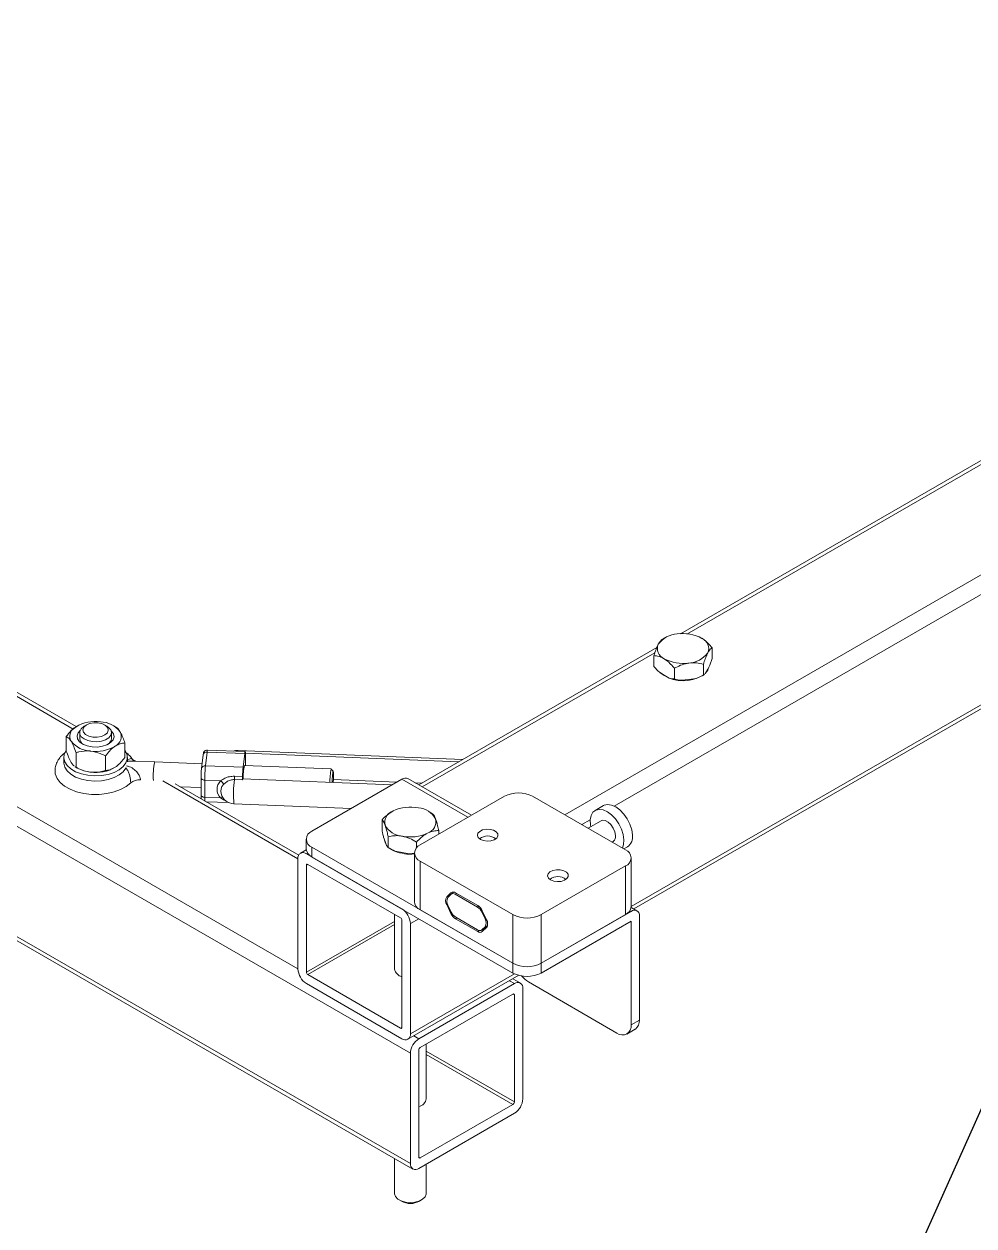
# Model space of a CAD drawing. Header units: millimetres. Extents: x 15 to 589, y 5 to 415.
# Drawn here: x 208.6 to 256.4, y 96.4 to 156.9 of the extents above; entities that cross this region are included whole.
import ezdxf

# ---------------------------------------------------------------- set-up
doc = ezdxf.new("R2010")
doc.units = ezdxf.units.MM
doc.dimstyles.new('SLDDIMSTYLE0', dxfattribs={"dimtxt": 0.18, "dimasz": 3.302, "dimexe": 0, "dimexo": 0.0625, "dimgap": 0, "dimtad": 0, "dimtih": 1, "dimtoh": 1, "dimdec": 0, "dimrnd": 1e-09, "dimzin": 0, "dimdsep": 46, "dimtxsty": 'Standard', "dimsah": 1, "dimcen": 0.09, "dimadec": 0, "dimazin": 0, "dimtfac": 3.302, "dimtdec": 0, "dimtofl": 0, "dimtmove": 0, "dimatfit": 3, "dimfxl": 1, "dimfrac": 2, "dimtolj": 1, "dimtzin": 0, "dimarcsym": 0})

msp = doc.modelspace()

# ---------------------------------------------------------------- linework, layer by layer
at = {"color": 7, "linetype": 'Continuous', "lineweight": 15}
for p, q in [((227.997, 105.06), (58.291, 203.029)), ((58.291, 197.476), (227.997, 99.507)), ((58.415, 197.202), (228.121, 99.233)), ((211.176, 121.505), (83.888, 194.986)), ((269.519, 142.297), (241.595, 126.177)), ((239.239, 112.327), (277.835, 134.608)), ((240.795, 125.969), (240.671, 125.898)), ((242.664, 125.951), (242.635, 125.963)), ((240.396, 125.484), (228.421, 118.571)), ((243.177, 124.933), (243.177, 125.471)), ((240.252, 124.541), (240.252, 125.079)), ((243.177, 124.933), (243.067, 124.605)), ((240.509, 124.262), (240.765, 124.104)), ((240.765, 124.104), (241.021, 123.946)), ((241.278, 123.908), (241.278, 124.446)), ((242.74, 124.104), (242.374, 123.934)), ((242.671, 124.064), (242.758, 124.114)), ((242.74, 124.104), (242.74, 124.642)), ((242.849, 124.191), (242.958, 124.398)), ((242.958, 124.398), (243.067, 124.605)), ((241.643, 123.837), (242.009, 123.885)), ((242.009, 123.885), (242.374, 123.934)), ((211.358, 121.204), (211.358, 120.907)), ((211.705, 121.596), (211.592, 121.531)), ((212.723, 121.531), (212.61, 121.596)), ((212.958, 120.907), (212.958, 121.204)), ((213.182, 121.483), (213.077, 121.543)), ((210.683, 121.012), (210.683, 120.279)), ((213.632, 120.686), (213.632, 119.953)), ((210.558, 119.951), (210.558, 119.69)), ((211.176, 120.193), (211.176, 119.46)), ((212.65, 120.03), (212.65, 119.297)), ((213.758, 119.731), (213.758, 119.951)), ((214.184, 119.768), (214.004, 119.872)), ((217.571, 120.089), (217.488, 119.398)), ((217.77, 120.228), (217.686, 119.537)), ((219.665, 120.152), (217.77, 120.228)), ((219.686, 120.247), (217.791, 120.323)), ((230.644, 119.855), (219.33, 120.31)), ((219.665, 120.152), (219.582, 119.461)), ((219.701, 119.546), (219.701, 120.166)), ((219.701, 120.166), (230.435, 119.734)), ((211.134, 119.481), (211.238, 119.421)), ((211.176, 119.46), (211.136, 119.485)), ((215.134, 119.73), (214.122, 119.771)), ((217.516, 119.634), (215.134, 119.73)), ((217.488, 119.398), (217.487, 119.382)), ((217.686, 119.537), (219.582, 119.461)), ((224.013, 119.373), (219.648, 119.549)), ((224.11, 119.268), (224.015, 119.372)), ((222.378, 115.038), (216.163, 118.626)), ((217.465, 118.936), (217.464, 118.928)), ((217.464, 118.928), (217.464, 118.063)), ((218.449, 118.781), (217.65, 118.813)), ((217.65, 118.813), (217.65, 117.948)), ((219.54, 118.827), (219.141, 118.843)), ((219.152, 119.009), (219.551, 118.993)), ((219.546, 118.876), (227.078, 118.573)), ((227.572, 118.858), (223.047, 116.246)), ((224.12, 118.845), (227.326, 118.716)), ((231.071, 117.042), (227.872, 118.888)), ((228.234, 118.68), (228.584, 118.666)), ((216.42, 118.477), (217.464, 118.435)), ((228.492, 115.552), (232.734, 118.002)), ((234.149, 118.002), (238.815, 115.307)), ((217.65, 117.948), (218.449, 117.915)), ((217.723, 117.725), (218.865, 117.679)), ((219.119, 117.621), (225.018, 117.384)), ((237.721, 117.53), (237.296, 117.285)), ((226.57, 116.272), (226.57, 116.809)), ((229.03, 117.168), (228.916, 117.234)), ((229.115, 117.117), (229.028, 117.165)), ((229.423, 116.09), (229.423, 116.269)), ((237.596, 116.766), (236.943, 116.389)), ((222.754, 115.838), (222.754, 115.348)), ((226.647, 115.938), (226.725, 115.727)), ((226.725, 115.683), (226.699, 115.798)), ((226.725, 115.727), (226.802, 115.515)), ((226.781, 115.572), (226.725, 115.683)), ((226.879, 115.424), (226.879, 115.961)), ((228.305, 115.404), (228.305, 115.691)), ((231.877, 115.991), (231.876, 115.991)), ((231.895, 115.991), (231.894, 115.991)), ((238.143, 115.696), (238.196, 115.727)), ((222.757, 115.302), (222.464, 115.133)), ((227.572, 112.327), (222.764, 115.103)), ((223.047, 115.43), (233.159, 109.592)), ((223.047, 115.43), (223.047, 114.94)), ((226.963, 115.373), (227.04, 115.329)), ((227.236, 115.235), (227.592, 115.168)), ((227.592, 115.168), (227.949, 115.1)), ((228.206, 115.139), (227.949, 115.1)), ((228.199, 115.144), (228.199, 112.695)), ((238.743, 115.349), (238.92, 115.452)), ((222.34, 114.858), (222.34, 109.305)), ((222.764, 114.531), (222.764, 109.142)), ((227.502, 111.878), (222.835, 114.572)), ((223.047, 114.94), (233.159, 109.102)), ((233.159, 112.042), (228.492, 114.736)), ((228.492, 114.736), (228.492, 112.286)), ((238.815, 114.491), (234.573, 112.042)), ((238.815, 112.041), (238.815, 114.491)), ((239.108, 112.45), (239.108, 114.899)), ((235.413, 113.95), (235.412, 113.95)), ((235.431, 113.95), (235.43, 113.95)), ((230.203, 113.169), (230.056, 113.084)), ((230.04, 113.142), (229.825, 112.94)), ((230.024, 113.058), (229.882, 112.904)), ((231.368, 112.422), (230.256, 113.064)), ((231.385, 112.494), (230.265, 113.141)), ((227.197, 112.054), (227.197, 109.305)), ((233.159, 109.592), (228.492, 112.286)), ((229.825, 112.544), (230.04, 112.093)), ((229.889, 112.515), (230.057, 112.165)), ((231.755, 111.825), (231.593, 112.164)), ((231.826, 111.785), (231.61, 112.236)), ((233.159, 109.592), (233.159, 112.042)), ((239.098, 112.205), (234.573, 109.592)), ((234.573, 112.042), (234.573, 109.592)), ((238.815, 112.041), (234.573, 109.592)), ((239.398, 112.234), (239.105, 112.404)), ((239.523, 106.734), (239.523, 111.96)), ((227.572, 106.366), (227.572, 111.756)), ((227.997, 106.04), (227.997, 111.592)), ((230.265, 111.834), (231.385, 111.188)), ((230.282, 111.906), (231.368, 111.279)), ((231.568, 111.259), (231.854, 111.424)), ((231.593, 111.278), (231.755, 111.429)), ((231.61, 111.186), (231.826, 111.388)), ((239.098, 111.715), (234.573, 109.102)), ((239.098, 106.489), (239.098, 111.715)), ((233.159, 109.102), (233.159, 109.592)), ((234.573, 109.592), (234.573, 109.102)), ((222.835, 109.02), (227.502, 106.326)), ((227.872, 105.765), (233.451, 108.985)), ((222.764, 108.571), (227.572, 105.795)), ((228.421, 105.795), (233.229, 108.571)), ((233.529, 108.6), (233.156, 108.815)), ((233.654, 108.326), (233.654, 102.773)), ((233.936, 108.652), (238.391, 106.081)), ((228.492, 105.346), (233.159, 108.04)), ((233.229, 107.999), (233.229, 102.61)), ((239.098, 106.489), (239.523, 106.734)), ((238.891, 106.031), (239.315, 106.276)), ((228.797, 102.773), (228.797, 105.522)), ((227.997, 99.507), (227.997, 105.06)), ((228.421, 99.834), (228.421, 105.223)), ((233.159, 102.487), (228.492, 99.793)), ((233.229, 102.038), (228.421, 99.262)), ((227.197, 99.766), (227.197, 98.004)), ((228.797, 98.004), (228.797, 99.479)), ((227.431, 97.678), (227.544, 97.613)), ((228.449, 97.613), (228.563, 97.678))]:
    msp.add_line(p, q, dxfattribs=at)
at = {"color": 8, "linetype": 'Continuous', "lineweight": 15}
for p, q in [((64.124, 200.642), (222.34, 109.305)), ((211.033, 121.384), (84.033, 194.7)), ((269.695, 142.196), (241.909, 126.155)), ((235.775, 117.063), (275.58, 140.041)), ((275.87, 139.229), (238.247, 117.51)), ((239.108, 112.454), (277.835, 134.811)), ((240.302, 125.227), (228.597, 118.47)), ((219.696, 120.208), (219.707, 120.207)), ((222.34, 114.857), (215.54, 118.783)), ((227.572, 118.858), (230.896, 116.94)), ((237.051, 116.819), (236.624, 116.573)), ((222.823, 115.137), (222.764, 115.103)), ((222.835, 114.572), (222.764, 114.531)), ((230.094, 113.173), (230.04, 113.142)), ((229.825, 112.94), (230.018, 113.051)), ((229.867, 112.568), (229.825, 112.544)), ((230.327, 113.105), (230.256, 113.064)), ((230.04, 112.093), (230.082, 112.117)), ((231.368, 112.422), (231.435, 112.46)), ((231.633, 112.187), (231.593, 112.164)), ((239.039, 112.239), (239.098, 112.205)), ((222.764, 109.142), (227.197, 111.701)), ((227.197, 111.538), (222.835, 109.02)), ((228.421, 111.837), (227.997, 111.592)), ((230.336, 111.875), (230.265, 111.834)), ((231.593, 111.278), (231.857, 111.43)), ((231.755, 111.825), (231.795, 111.848)), ((231.88, 111.501), (231.755, 111.429)), ((231.385, 111.188), (231.478, 111.241)), ((227.997, 106.04), (233.234, 109.063)), ((233.229, 108.571), (232.981, 108.714)), ((233.229, 107.999), (233.159, 108.04)), ((227.502, 106.326), (227.572, 106.366)), ((228.172, 105.938), (228.421, 105.795)), ((228.797, 105.169), (233.229, 102.61)), ((233.159, 102.487), (228.797, 105.005)), ((228.421, 99.834), (228.492, 99.793))]:
    msp.add_line(p, q, dxfattribs=at)
at = {"color": 7, "linetype": 'Continuous', "lineweight": 15, "flags": 128}
for points in [[(212.022, 120.974), (212.244, 120.969), (212.456, 121.008), (212.632, 121.087), (212.75, 121.195), (212.797, 121.321), (212.767, 121.448), (212.663, 121.561), (212.499, 121.648), (212.293, 121.696), (212.071, 121.701), (211.859, 121.662), (211.684, 121.583), (211.565, 121.475), (211.518, 121.349), (211.548, 121.222), (211.652, 121.109), (211.816, 121.022), (212.022, 120.974)], [(211.983, 120.486), (211.732, 120.535), (211.517, 120.624), (211.353, 120.744), (211.254, 120.886), (211.229, 121.038), (211.278, 121.188), (211.376, 121.304)], [(211.988, 120.753), (211.765, 120.802), (211.577, 120.887), (211.441, 120.999), (211.368, 121.13), (211.365, 121.268), (211.433, 121.4), (211.565, 121.515), (211.592, 121.531)], [(212.939, 121.304), (212.962, 121.282), (213.061, 121.14), (213.087, 120.988), (213.037, 120.838), (212.916, 120.702), (212.733, 120.591), (212.504, 120.515), (212.247, 120.479), (211.983, 120.486)], [(212.723, 121.531), (212.813, 121.469), (212.919, 121.346), (212.957, 121.21), (212.925, 121.073), (212.824, 120.949), (212.663, 120.847), (212.458, 120.776), (212.226, 120.744), (211.988, 120.753)], [(210.683, 120.31), (210.586, 120.125), (210.558, 119.926), (210.605, 119.728), (210.724, 119.541), (210.91, 119.373), (211.155, 119.231), (211.447, 119.124), (211.771, 119.055), (212.114, 119.028), (212.459, 119.044), (212.79, 119.103), (213.091, 119.201), (213.349, 119.335), (213.55, 119.497), (213.687, 119.68), (213.752, 119.876), (213.743, 120.076), (213.659, 120.27), (213.632, 120.31)], [(219.696, 120.201), (219.694, 120.224), (219.691, 120.24), (219.687, 120.247), (219.683, 120.245), (219.679, 120.234), (219.674, 120.215), (219.67, 120.187), (219.665, 120.152)], [(219.707, 120.207), (219.705, 120.197), (219.704, 120.19), (219.702, 120.185), (219.701, 120.183), (219.699, 120.183), (219.698, 120.186), (219.697, 120.192), (219.696, 120.201)], [(210.558, 119.69), (210.558, 119.665), (210.605, 119.467), (210.724, 119.28), (210.91, 119.111), (211.155, 118.97), (211.447, 118.863), (211.771, 118.794), (212.114, 118.767), (212.459, 118.783), (212.79, 118.842), (213.091, 118.94), (213.349, 119.073), (213.55, 119.236), (213.687, 119.419), (213.705, 119.455)], [(224.123, 119.058), (224.121, 119.192), (224.113, 119.262), (224.102, 119.257), (224.089, 119.178), (224.075, 119.037), (224.064, 118.855), (224.058, 118.694)], [(224.114, 118.692), (224.121, 118.879), (224.123, 119.058)], [(237.721, 117.53), (237.747, 117.544), (237.921, 117.586), (238.12, 117.559), (238.331, 117.465), (238.542, 117.309), (238.738, 117.103), (238.909, 116.857), (239.042, 116.589), (239.131, 116.315), (239.168, 116.051)], [(237.077, 116.466), (237.061, 116.557), (237.05, 116.808), (237.093, 117.024), (237.185, 117.192), (237.323, 117.3), (237.497, 117.341), (237.695, 117.314), (237.907, 117.22), (238.117, 117.064), (238.314, 116.858), (238.485, 116.612), (238.618, 116.344), (238.706, 116.07), (238.744, 115.806), (238.744, 115.806)], [(237.596, 116.766), (237.666, 116.791), (237.802, 116.778), (237.949, 116.702), (238.09, 116.571), (238.207, 116.4), (238.287, 116.211), (238.32, 116.026)], [(231.518, 115.83), (231.41, 115.921), (231.366, 116.028), (231.393, 116.138), (231.486, 116.234), (231.633, 116.304), (231.814, 116.34), (232.005, 116.334), (232.18, 116.29), (232.315, 116.212), (232.392, 116.111), (232.401, 116.001), (232.34, 115.896), (232.218, 115.811), (232.051, 115.758), (231.862, 115.742), (231.676, 115.768), (231.518, 115.83)], [(238.744, 115.806), (238.728, 115.571), (238.668, 115.393)], [(235.054, 113.789), (234.946, 113.88), (234.902, 113.987), (234.928, 114.097), (235.021, 114.193), (235.168, 114.263), (235.35, 114.299), (235.54, 114.293), (235.715, 114.249), (235.85, 114.171), (235.928, 114.07), (235.936, 113.96), (235.876, 113.855), (235.754, 113.77), (235.587, 113.717), (235.397, 113.701), (235.211, 113.727), (235.054, 113.789)], [(227.197, 98.004), (227.198, 97.978), (227.247, 97.843), (227.363, 97.723), (227.535, 97.627), (227.748, 97.566), (227.983, 97.543), (228.219, 97.561), (228.436, 97.618), (228.614, 97.71), (228.736, 97.828), (228.793, 97.962), (228.797, 98.004)]]:
    msp.add_lwpolyline(points, dxfattribs=at)
at = {"color": 8, "linetype": 'Continuous', "lineweight": 15, "flags": 128}
for points in [[(219.314, 120.262), (219.323, 120.299), (219.33, 120.31)], [(213.926, 118.678), (213.699, 118.494), (213.415, 118.338), (213.086, 118.217), (212.722, 118.134), (212.337, 118.092), (211.946, 118.094), (211.563, 118.139), (211.201, 118.225), (210.875, 118.35), (210.596, 118.508), (210.374, 118.694), (210.218, 118.901), (210.133, 119.122), (210.118, 119.266)], [(217.464, 118.928), (217.466, 118.914), (217.475, 118.892), (217.491, 118.871), (217.513, 118.852), (217.542, 118.837), (217.575, 118.825), (217.612, 118.817), (217.65, 118.813)], [(217.464, 118.063), (217.466, 118.048), (217.475, 118.026), (217.491, 118.005), (217.513, 117.987), (217.542, 117.971), (217.575, 117.959), (217.612, 117.951), (217.65, 117.948)]]:
    msp.add_lwpolyline(points, dxfattribs=at)
at = {"color": 7, "linetype": 'Continuous', "lineweight": 15}
for centre, radius, start, end in [((241.478, 124.928), 1.243, 92.63678, 144.07789), ((241.721, 124.234), 1.959, 61.23632, 98.83643), ((242.451, 125.441), 0.554, 336.53811, 67.29279), ((240.979, 125.437), 0.554, 156.5386, 247.29161), ((241.708, 126.644), 1.959, 241.2363, 278.83673), ((241.951, 125.95), 1.243, 272.63678, 324.07789), ((241.732, 125.65), 1.842, 230.30184, 293.06632), ((241.911, 125.401), 1.538, 287.51699, 299.63597), ((242.464, 124.608), 0.555, 316.73081, 347.67829), ((241.696, 125.96), 2.124, 251.4811, 268.59192), ((212.143, 119.855), 1.913, 82.22698, 120.45144), ((212.363, 120.441), 1.31, 38.66737, 88.28626), ((211.402, 121.019), 0.536, 115.21268, 208.07255), ((212.913, 121.007), 0.536, 295.21268, 28.07255), ((211.952, 121.585), 1.31, 218.66752, 268.28609), ((211.732, 120.935), 0.375, 184.25868, 240.91081), ((212.172, 122.171), 1.913, 262.22688, 300.45183), ((212.57, 120.943), 0.389, 300.17278, 354.65858), ((219.302, 119.61), 0.7, 87.69846, 109.09735), ((221.597, 119.939), 1.909, 171.90768, 173.16793), ((212.067, 120.924), 1.717, 241.12672, 264.84359), ((212.172, 121.109), 1.913, 262.22688, 300.45183), ((221.927, 118.937), 4.462, 174.27928, 180.01004), ((224.903, 118.814), 7.253, 174.27946, 180.00894), ((225.795, 118.812), 6.247, 174.0412, 178.34465), ((222.473, 118.954), 2.887, 168.10613, 181.57923), ((226.592, 118.792), 2.641, 167.31697, 182.03252), ((214.345, 118.146), 0.677, 84.29401, 128.25013), ((218.892, 118.348), 0.619, 135.66782, 224.33218), ((218.278, 118.503), 0.326, 15.33871, 58.49263), ((216.513, 119.091), 2.64, 354.60244, 358.21472), ((216.901, 119.076), 2.651, 354.61145, 358.20829), ((222.373, 118.535), 2.847, 173.13668, 174.12601), ((227.748, 118.613), 0.302, 65.69179, 125.61885), ((219.147, 118.32), 0.7, 195.64908, 267.69846), ((233.441, 116.637), 1.537, 62.6091, 117.3909), ((227.999, 115.41), 2.047, 78.67213, 115.16394), ((228.311, 116.323), 1.097, 29.16819, 85.26203), ((227.315, 116.685), 0.606, 107.90317, 192.9729), ((228.678, 116.721), 0.606, 287.9021, 12.97328), ((223.202, 115.838), 0.437, 110.78411, 249.21589), ((227.683, 117.084), 1.097, 209.16776, 265.2615), ((227.994, 117.997), 2.046, 258.6716, 295.16447), ((231.886, 115.352), 0.65, 50.96469, 129.03599), ((238.025, 115.973), 0.3, 304.84665, 10.28758), ((238.57, 115.947), 0.607, 305.2709, 9.86146), ((222.599, 114.9), 0.262, 50.79609, 189.21392), ((223.255, 115.398), 0.503, 185.69428, 245.62474), ((227.756, 116.575), 1.438, 240.12839, 248.79316), ((227.993, 117.157), 2.071, 248.09391, 275.69901), ((227.997, 117.424), 2.324, 268.80465, 274.97965), ((228.647, 115.144), 0.437, 110.7836, 249.2164), ((238.661, 114.899), 0.437, 290.7829, 69.2171), ((222.807, 114.538), 0.0437, 50.79678, 189.22137), ((235.421, 113.311), 0.65, 50.96483, 129.03517), ((230.152, 112.993), 0.186, 52.44357, 126.91193), ((228.699, 112.744), 0.503, 185.69616, 245.62377), ((230.124, 112.742), 0.359, 146.56088, 213.43912), ((230.202, 112.716), 0.371, 149.53186, 212.64511), ((230.144, 112.921), 0.182, 51.8196, 131.22693), ((227.076, 111.55), 0.922, 2.60622, 57.39402), ((230.585, 112.34), 0.599, 204.40991, 237.65978), ((230.602, 112.412), 0.599, 204.40965, 237.6611), ((231.048, 111.916), 0.599, 24.41001, 57.661), ((231.065, 111.988), 0.599, 24.40983, 57.66118), ((233.866, 113.407), 1.537, 242.61001, 297.38999), ((238.608, 112.5), 0.503, 294.37223, 354.30875), ((239.264, 112.002), 0.262, 350.78608, 129.20391), ((227.419, 111.749), 0.154, 2.60657, 57.39491), ((231.455, 111.627), 0.359, 326.56657, 33.43343), ((231.526, 111.586), 0.359, 326.56086, 33.43914), ((231.482, 111.426), 0.186, 232.44265, 306.91102), ((231.498, 111.335), 0.186, 232.44181, 306.91186), ((233.866, 110.957), 1.537, 242.61001, 297.38999), ((223.261, 109.347), 0.922, 182.60548, 237.39472), ((222.918, 109.149), 0.154, 182.60217, 237.39561), ((227.684, 109.397), 0.495, 190.60564, 257.03531), ((233.866, 110.467), 1.537, 242.61001, 297.38999), ((234.616, 109.774), 1.311, 218.62129, 238.79859), ((233.395, 108.368), 0.262, 350.78617, 129.20381), ((233.186, 108.006), 0.0437, 350.77939, 129.20247), ((239.001, 106.694), 0.523, 306.96456, 4.34871), ((227.529, 106.359), 0.0437, 230.79396, 9.21162), ((227.738, 105.998), 0.262, 230.79763, 9.21251), ((238.667, 106.419), 0.437, 230.79646, 9.21436), ((228.918, 105.018), 0.922, 122.60602, 177.39373), ((228.575, 105.216), 0.154, 122.6055, 177.39302), ((228.329, 102.846), 0.473, 281.18119, 351.17787), ((233.076, 102.617), 0.154, 302.60475, 357.39766), ((232.732, 102.815), 0.922, 302.60524, 357.39453), ((228.255, 99.465), 0.262, 170.78749, 309.20245), ((228.464, 99.827), 0.0437, 170.78858, 309.20529), ((227.997, 98.447), 0.949, 241.51723, 298.48277)]:
    msp.add_arc(centre, radius, start, end, dxfattribs=at)
at = {"color": 8, "linetype": 'Continuous', "lineweight": 15}
for centre, radius, start, end in [((217.746, 120.051), 0.179, 82.36153, 167.76505), ((217.929, 120.243), 0.16, 149.92657, 185.2761), ((218.458, 119.028), 3.397, 168.07418, 183.82565), ((217.663, 119.36), 0.179, 82.36078, 167.76788), ((224.587, 118.131), 5.492, 172.54855, 185.328), ((218.926, 118.257), 0.47, 135.01598, 195.45204), ((219.691, 117.921), 2.041, 179.26356, 184.43008), ((218.551, 117.768), 0.179, 88.98968, 124.76108)]:
    msp.add_arc(centre, radius, start, end, dxfattribs=at)
at = {"color": 7, "linetype": 'Continuous', "lineweight": 15}
for points, knots in [([(240.673, 125.895), (240.648, 125.88), (240.593, 125.845), (240.523, 125.753), (240.48, 125.674), (240.471, 125.657)], [0, 0, 0, 0, 0.38359, 0.8691955, 1, 1, 1, 1]), ([(243.177, 125.471), (243.138, 125.516), (242.985, 125.698), (242.808, 125.861), (242.673, 125.946), (242.664, 125.951)], [0, 0, 0, 0, 0.240595, 0.952752, 1, 1, 1, 1]), ([(240.471, 125.657), (240.432, 125.575), (240.356, 125.411), (240.287, 125.189), (240.252, 125.079)], [0, 0, 0, 0, 0.504, 1, 1, 1, 1]), ([(242.958, 125.22), (242.997, 125.284), (243.073, 125.41), (243.142, 125.45), (243.177, 125.471)], [0, 0, 0, 0, 0.503993, 1, 1, 1, 1]), ([(240.252, 125.079), (240.312, 125.076), (240.474, 125.068), (240.653, 124.981), (240.765, 124.926)], [0, 0, 0, 0, 0.37108, 1, 1, 1, 1]), ([(240.765, 124.926), (240.773, 124.921), (240.908, 124.836), (241.086, 124.672), (241.239, 124.491), (241.278, 124.446)], [0, 0, 0, 0, 0.047233, 0.759405, 1, 1, 1, 1]), ([(241.278, 124.446), (241.378, 124.497), (241.581, 124.603), (241.834, 124.681), (241.978, 124.703), (242.009, 124.708)], [0, 0, 0, 0, 0.432378, 0.879548, 1, 1, 1, 1]), ([(242.009, 124.708), (242.137, 124.715), (242.393, 124.731), (242.625, 124.671), (242.74, 124.642)], [0, 0, 0, 0, 0.503994, 1, 1, 1, 1]), ([(242.74, 124.642), (242.77, 124.737), (242.831, 124.93), (242.906, 125.118), (242.949, 125.202), (242.958, 125.22)], [0, 0, 0, 0, 0.432387, 0.87955, 1, 1, 1, 1]), ([(240.509, 124.262), (240.484, 124.286), (240.396, 124.372), (240.312, 124.471), (240.252, 124.541)], [0, 0, 0, 0, 0.282261, 1, 1, 1, 1]), ([(242.849, 124.191), (242.848, 124.189), (242.81, 124.147), (242.774, 124.125), (242.74, 124.104)], [0, 0, 0, 0, 0.039001, 1, 1, 1, 1]), ([(241.278, 123.908), (241.239, 123.91), (241.156, 123.913), (241.068, 123.935), (241.021, 123.946)], [0, 0, 0, 0, 0.464981, 1, 1, 1, 1]), ([(241.643, 123.837), (241.639, 123.837), (241.512, 123.85), (241.393, 123.88), (241.278, 123.908)], [0, 0, 0, 0, 0.038993, 1, 1, 1, 1]), ([(211.174, 121.504), (211.088, 121.437), (210.916, 121.303), (210.761, 121.108), (210.683, 121.012)], [0, 0, 0, 0, 0.503998, 1, 1, 1, 1]), ([(213.386, 121.259), (213.342, 121.323), (213.27, 121.429), (213.205, 121.464), (213.179, 121.478)], [0, 0, 0, 0, 0.604631, 1, 1, 1, 1]), ([(213.632, 120.686), (213.598, 120.78), (213.53, 120.972), (213.444, 121.158), (213.396, 121.241), (213.386, 121.259)], [0, 0, 0, 0, 0.432384, 0.879548, 1, 1, 1, 1]), ([(210.683, 121.012), (210.717, 120.994), (210.786, 120.958), (210.871, 120.861), (210.919, 120.783), (210.93, 120.767)], [0, 0, 0, 0, 0.432384, 0.879548, 1, 1, 1, 1]), ([(210.93, 120.767), (210.973, 120.685), (211.059, 120.523), (211.137, 120.303), (211.176, 120.193)], [0, 0, 0, 0, 0.503998, 1, 1, 1, 1]), ([(212.65, 120.03), (212.717, 120.113), (212.854, 120.283), (213.024, 120.44), (213.12, 120.508), (213.141, 120.522)], [0, 0, 0, 0, 0.432389, 0.879551, 1, 1, 1, 1]), ([(213.141, 120.522), (213.227, 120.57), (213.399, 120.666), (213.555, 120.679), (213.632, 120.686)], [0, 0, 0, 0, 0.503998, 1, 1, 1, 1]), ([(210.641, 120.214), (210.574, 120.159), (210.435, 120.047), (210.278, 119.842), (210.17, 119.613), (210.117, 119.417), (210.123, 119.301), (210.125, 119.265)], [0, 0, 0, 0, 0.2241945, 0.4604759, 0.6857607, 0.9047056, 1, 1, 1, 1]), ([(210.93, 119.705), (210.886, 119.787), (210.8, 119.948), (210.722, 120.169), (210.683, 120.279)], [0, 0, 0, 0, 0.503995, 1, 1, 1, 1]), ([(211.176, 120.193), (211.225, 120.207), (211.441, 120.269), (211.696, 120.298), (211.898, 120.277), (211.913, 120.276)], [0, 0, 0, 0, 0.212264, 0.940584, 1, 1, 1, 1]), ([(211.913, 120.276), (212.074, 120.243), (212.331, 120.192), (212.564, 120.074), (212.65, 120.03)], [0, 0, 0, 0, 0.627358, 1, 1, 1, 1]), ([(213.632, 119.953), (213.565, 119.869), (213.428, 119.7), (213.258, 119.542), (213.162, 119.475), (213.141, 119.461)], [0, 0, 0, 0, 0.432389, 0.879551, 1, 1, 1, 1]), ([(214.017, 119.849), (214.009, 119.864), (213.96, 119.955), (213.833, 120.091), (213.696, 120.195), (213.632, 120.243)], [0, 0, 0, 0, 0.091216, 0.5735656, 1, 1, 1, 1]), ([(214.13, 119.771), (214.129, 119.771), (214.124, 119.771), (214.058, 119.802), (214.034, 119.835), (214.022, 119.852)], [0, 0, 0, 0, 0.227235, 0.611943, 1, 1, 1, 1]), ([(217.79, 120.32), (217.774, 120.321), (217.736, 120.323), (217.684, 120.3), (217.64, 120.267), (217.612, 120.231), (217.595, 120.198), (217.585, 120.17), (217.577, 120.136), (217.574, 120.109), (217.571, 120.089)], [0, 0, 0, 0, 0.11228, 0.263317, 0.387801, 0.495132, 0.587389, 0.667127, 0.759827, 1, 1, 1, 1]), ([(211.077, 119.523), (211.076, 119.523), (211.039, 119.546), (210.988, 119.611), (210.94, 119.689), (210.93, 119.705)], [0, 0, 0, 0, 0.0273491, 0.7935991, 1, 1, 1, 1]), ([(211.913, 119.214), (211.898, 119.216), (211.696, 119.24), (211.441, 119.325), (211.225, 119.435), (211.176, 119.46)], [0, 0, 0, 0, 0.059416, 0.787737, 1, 1, 1, 1]), ([(212.65, 119.297), (212.564, 119.272), (212.331, 119.206), (212.074, 119.211), (211.913, 119.214)], [0, 0, 0, 0, 0.372642, 1, 1, 1, 1]), ([(213.141, 119.461), (213.055, 119.412), (212.883, 119.317), (212.727, 119.304), (212.65, 119.297)], [0, 0, 0, 0, 0.503998, 1, 1, 1, 1]), ([(218.449, 118.781), (218.518, 118.826), (218.651, 118.913), (218.896, 118.999), (219.065, 119.006), (219.152, 119.009)], [0, 0, 0, 0, 0.340783, 0.661413, 1, 1, 1, 1]), ([(219.141, 118.843), (219.073, 118.838), (218.937, 118.829), (218.744, 118.728), (218.646, 118.638), (218.593, 118.589)], [0, 0, 0, 0, 0.318605, 0.635839, 1, 1, 1, 1]), ([(217.464, 118.063), (217.464, 118.042), (217.465, 117.982), (217.468, 117.933), (217.473, 117.888), (217.482, 117.868), (217.484, 117.863)], [0, 0, 0, 0, 0.256871, 0.752537, 0.943683, 1, 1, 1, 1]), ([(227.129, 117.262), (227.031, 117.202), (226.836, 117.082), (226.658, 116.899), (226.57, 116.809)], [0, 0, 0, 0, 0.503999, 1, 1, 1, 1]), ([(226.57, 116.809), (226.582, 116.799), (226.628, 116.759), (226.681, 116.666), (226.722, 116.556), (226.725, 116.549)], [0, 0, 0, 0, 0.2405827, 0.952765, 1, 1, 1, 1]), ([(229.269, 116.858), (229.266, 116.864), (229.226, 116.975), (229.172, 117.068), (229.126, 117.107), (229.115, 117.117)], [0, 0, 0, 0, 0.047243, 0.759417, 1, 1, 1, 1]), ([(229.423, 116.269), (229.405, 116.353), (229.357, 116.579), (229.303, 116.75), (229.269, 116.858)], [0, 0, 0, 0, 0.371072, 1, 1, 1, 1]), ([(226.647, 115.938), (226.633, 115.995), (226.607, 116.101), (226.582, 116.217), (226.57, 116.272)], [0, 0, 0, 0, 0.535056, 1, 1, 1, 1]), ([(226.725, 116.549), (226.758, 116.441), (226.812, 116.27), (226.861, 116.044), (226.879, 115.961)], [0, 0, 0, 0, 0.628911, 1, 1, 1, 1]), ([(228.864, 116.144), (228.963, 116.186), (229.158, 116.268), (229.335, 116.269), (229.423, 116.269)], [0, 0, 0, 0, 0.503992, 1, 1, 1, 1]), ([(226.879, 115.961), (226.977, 115.981), (227.175, 116.021), (227.422, 116.019), (227.562, 115.995), (227.592, 115.99)], [0, 0, 0, 0, 0.432389, 0.879555, 1, 1, 1, 1]), ([(227.592, 115.99), (227.718, 115.957), (227.967, 115.891), (228.193, 115.757), (228.305, 115.691)], [0, 0, 0, 0, 0.504006, 1, 1, 1, 1]), ([(228.305, 115.691), (228.382, 115.769), (228.538, 115.928), (228.731, 116.072), (228.841, 116.132), (228.864, 116.144)], [0, 0, 0, 0, 0.432395, 0.87955, 1, 1, 1, 1]), ([(226.879, 115.424), (226.861, 115.439), (226.836, 115.462), (226.809, 115.503), (226.802, 115.515)], [0, 0, 0, 0, 0.717751, 1, 1, 1, 1]), ([(227.236, 115.235), (227.231, 115.237), (227.108, 115.29), (226.991, 115.358), (226.879, 115.424)], [0, 0, 0, 0, 0.039001, 1, 1, 1, 1])]:
    msp.add_open_spline(points, degree=3, knots=knots, dxfattribs=at)
at = {"color": 8, "linetype": 'Continuous', "lineweight": 15}
for points, knots in [([(213.758, 119.845), (213.768, 119.848), (213.825, 119.864), (213.896, 119.895), (213.964, 119.898), (214.003, 119.878), (214.015, 119.857), (214.018, 119.85)], [0, 0, 0, 0, 0.072884, 0.389075, 0.729427, 0.916098, 1, 1, 1, 1]), ([(213.926, 118.678), (213.924, 118.726), (213.922, 118.825), (213.891, 118.999), (213.839, 119.178), (213.777, 119.31), (213.716, 119.386), (213.683, 119.405), (213.675, 119.409)], [0, 0, 0, 0, 0.187497, 0.382753, 0.600518, 0.856914, 0.965578, 1, 1, 1, 1]), ([(213.707, 119.532), (213.74, 119.525), (213.819, 119.511), (213.976, 119.444), (214.148, 119.325), (214.301, 119.152), (214.385, 118.992), (214.412, 118.881), (214.412, 118.833), (214.412, 118.82)], [0, 0, 0, 0, 0.092026, 0.220733, 0.476189, 0.674622, 0.843183, 0.958892, 1, 1, 1, 1]), ([(214.122, 119.77), (214.053, 119.77), (213.942, 119.771), (213.814, 119.763), (213.761, 119.764), (213.758, 119.764)], [0, 0, 0, 0, 0.596217, 0.97553, 1, 1, 1, 1]), ([(218.688, 117.792), (218.677, 117.794), (218.587, 117.815), (218.514, 117.868), (218.449, 117.915)], [0, 0, 0, 0, 0.114937, 1, 1, 1, 1])]:
    msp.add_open_spline(points, degree=3, knots=knots, dxfattribs=at)

# ---------------------------------------------------------------- leaders
at = {"color": 7, "linetype": 'Continuous', "lineweight": 0}
for points in [[(218.651, 208.265), (167.242, 68.402)], [(219.435, 205.96), (185.166, 68.556)], [(285.756, 167.165), (241.502, 68.276)]]:
    msp.add_leader(points, dimstyle='SLDDIMSTYLE0', dxfattribs=at)

doc.saveas('drawing.dxf')
